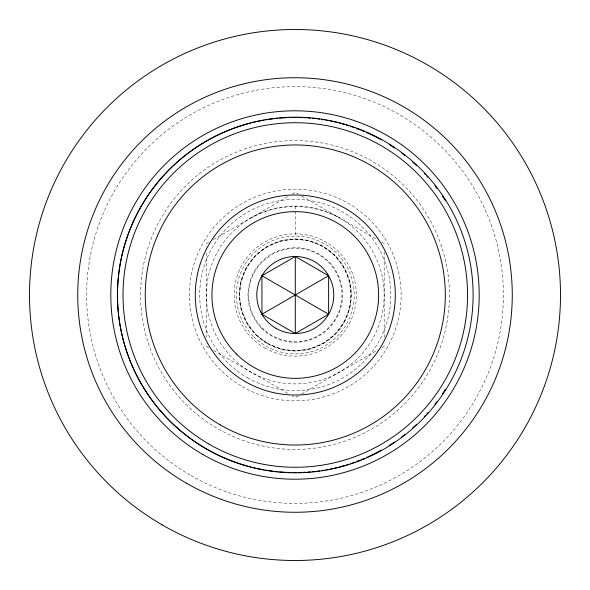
<?xml version="1.0" encoding="UTF-8"?>
<svg xmlns="http://www.w3.org/2000/svg" width="590" height="590" viewBox="0 0 590 590"><rect width="100%" height="100%" fill="white"/><g stroke="black" fill="none" stroke-linecap="round" stroke-linejoin="round"><path stroke-width="0.44" stroke-dasharray="2.95 2.21" d="M208.742 242.284L206.36 243.663L206.36 246.414M213.506 239.54L288.923 195.998M292.094 194.162L295.273 192.333L298.444 194.162M298.444 395.824L295.273 397.653L292.094 395.824M301.623 393.987L377.829 349.988M381.796 347.694L384.178 346.323L384.178 344.486M250.816 217.998A88.906 88.906 0 0 1 384.178 294.993A88.906 88.906 0 0 1 250.816 371.988A88.906 88.906 0 0 1 250.816 217.998C278.561 202.776 311.977 202.776 339.722 217.998M301.623 195.998L377.829 239.997M381.796 242.284L384.178 243.663L384.178 245.492M208.742 347.694L206.36 346.323L206.36 343.572M213.506 350.445L288.923 393.987M384.178 251.908L384.178 338.07M295.273 206.087L295.273 236.155M206.36 252.83L206.36 337.156M240.956 281.364L239.282 295.892L241.421 310.355L247.232 323.77L256.311 335.231L268.052 343.948L281.651 349.324L296.173 351.006L310.642 348.867L324.058 343.056L335.518 333.969L344.236 322.229L349.612 308.636L351.293 294.108L349.155 279.645L343.343 266.23L334.257 254.769L322.516 246.052L308.924 240.676L294.395 238.994L279.933 241.133L266.51 246.945L255.057 256.031L246.34 267.772L240.956 281.364M253.634 336.647A58.904 58.904 0 0 0 352.178 310.244A58.904 58.904 0 0 0 280.044 238.109A58.904 58.904 0 0 0 253.634 336.647M261.827 328.431A47.296 47.296 0 0 0 340.954 307.235A47.296 47.296 0 0 0 283.03 249.312A47.296 47.296 0 0 0 261.827 328.431M185.813 404.187A154.41 154.41 0 0 0 444.152 334.965A154.41 154.41 0 0 0 255.035 145.848A154.41 154.41 0 0 0 185.813 404.187M190.806 475.466A208.381 208.381 0 0 0 503.381 295A208.381 208.381 0 0 0 190.806 114.534A208.381 208.381 0 0 0 190.806 475.466M242.357 386.671A105.853 105.853 0 0 0 401.141 295A105.853 105.853 0 0 0 242.357 203.329A105.853 105.853 0 0 0 242.357 386.671M267.499 343.122A55.571 55.571 0 0 0 350.851 295A55.571 55.571 0 0 0 267.499 246.878A55.571 55.571 0 0 0 267.499 343.122M265.404 330.865A46.676 46.676 0 0 0 341.271 302.921A46.676 46.676 0 0 0 279.136 251.193A46.676 46.676 0 0 0 265.404 330.865M256.296 335.223A56.013 56.013 0 0 0 349.597 308.629A56.013 56.013 0 0 0 279.918 241.126A56.013 56.013 0 0 0 256.296 335.223M264.726 347.938A61.124 61.124 0 0 0 356.412 295A61.124 61.124 0 0 0 264.726 242.062A61.124 61.124 0 0 0 264.726 347.938M247.498 377.77A95.573 95.573 0 0 0 390.86 295A95.573 95.573 0 0 0 247.498 212.23A95.573 95.573 0 0 0 247.498 377.77"/><path stroke-width="0.89" d="M261.945 275.751L295.288 256.502L328.623 275.751L328.623 314.249L295.288 333.498L261.945 314.249L261.945 275.751L328.623 314.249M261.945 314.249L328.623 275.751M295.288 256.502L295.288 333.498M445.479 389.194A177.531 177.531 0 0 1 442.515 393.781M437.227 401.244A177.531 177.531 0 0 1 435 404.157M427.986 412.602A177.531 177.531 0 0 1 426.776 413.966M425.545 415.308A177.531 177.531 0 0 1 424.306 416.636M416.636 424.306A177.531 177.531 0 0 1 412.602 427.986M404.88 434.439A177.531 177.531 0 0 1 401.244 437.227M394.533 441.999A177.531 177.531 0 0 1 389.194 445.479M381.413 450.082A177.531 177.531 0 0 1 366.729 457.39M364.207 458.482A177.531 177.531 0 0 1 360.815 459.875M359.111 460.547A177.531 177.531 0 0 1 356.537 461.52M354.819 462.147A177.531 177.531 0 0 1 350.504 463.629M348.771 464.19A177.531 177.531 0 0 1 346.168 464.994M344.427 465.51A177.531 177.531 0 0 1 341.817 466.248M340.946 466.483A177.531 177.531 0 0 1 339.206 466.941M337.451 467.383A177.531 177.531 0 0 1 334.803 468.01M333.026 468.408A177.531 177.531 0 0 1 330.356 468.976M328.564 469.33A177.531 177.531 0 0 1 325.864 469.824M324.065 470.134A177.531 177.531 0 0 1 321.351 470.562M319.537 470.827A177.531 177.531 0 0 1 317.715 471.071M314.986 471.403A177.531 177.531 0 0 1 312.257 471.69M310.436 471.86A177.531 177.531 0 0 1 307.7 472.074M305.878 472.199A177.531 177.531 0 0 1 303.149 472.339M301.335 472.413A177.531 177.531 0 0 1 298.614 472.494M296.807 472.524A177.531 177.531 0 0 1 293.193 472.524M291.386 472.494A177.531 177.531 0 0 1 288.665 472.413M286.851 472.339A177.531 177.531 0 0 1 279.564 471.86M277.743 471.69A177.531 177.531 0 0 1 275.014 471.403M273.192 471.181A177.531 177.531 0 0 1 265.935 470.134M264.136 469.824A177.531 177.531 0 0 1 256.975 468.408M255.197 468.01A177.531 177.531 0 0 1 252.55 467.383M250.794 466.941A177.531 177.531 0 0 1 250.794 123.059M252.55 122.617A177.531 177.531 0 0 1 255.197 121.99M256.975 121.592A177.531 177.531 0 0 1 264.136 120.176M265.935 119.866A177.531 177.531 0 0 1 273.192 118.819M275.014 118.597A177.531 177.531 0 0 1 277.743 118.31M279.564 118.14A177.531 177.531 0 0 1 286.851 117.661M288.665 117.587A177.531 177.531 0 0 1 291.386 117.506M293.193 117.476A177.531 177.531 0 0 1 296.807 117.476M298.614 117.506A177.531 177.531 0 0 1 301.335 117.587M303.149 117.661A177.531 177.531 0 0 1 305.878 117.801M307.7 117.926A177.531 177.531 0 0 1 310.436 118.14M312.257 118.31A177.531 177.531 0 0 1 314.986 118.597M317.715 118.929A177.531 177.531 0 0 1 319.537 119.173M321.351 119.438A177.531 177.531 0 0 1 324.065 119.866M325.864 120.176A177.531 177.531 0 0 1 328.564 120.67M330.356 121.024A177.531 177.531 0 0 1 333.026 121.592M334.803 121.99A177.531 177.531 0 0 1 337.451 122.617M339.206 123.059A177.531 177.531 0 0 1 340.946 123.516M341.817 123.753A177.531 177.531 0 0 1 344.427 124.49M346.168 125.006A177.531 177.531 0 0 1 348.771 125.81M350.504 126.371A177.531 177.531 0 0 1 354.819 127.853M356.537 128.48A177.531 177.531 0 0 1 359.111 129.453M360.815 130.125A177.531 177.531 0 0 1 364.207 131.518M366.729 132.61A177.531 177.531 0 0 1 381.413 139.918M389.194 144.521A177.531 177.531 0 0 1 394.533 148.002M401.244 152.773A177.531 177.531 0 0 1 404.88 155.561M412.602 162.014A177.531 177.531 0 0 1 416.636 165.694M424.306 173.364A177.531 177.531 0 0 1 425.545 174.692M426.776 176.034A177.531 177.531 0 0 1 427.986 177.398M435 185.843A177.531 177.531 0 0 1 437.227 188.756M442.515 196.219A177.531 177.531 0 0 1 445.479 200.806M202.901 454.521A184.198 184.198 0 0 0 479.198 295A184.198 184.198 0 0 0 202.901 135.479A184.198 184.198 0 0 0 202.901 454.521M162.25 524.93A265.5 265.5 0 0 0 560.5 295A265.5 265.5 0 0 0 162.25 65.07A265.5 265.5 0 0 0 162.25 524.93M186.366 483.158A217.268 217.268 0 0 0 512.268 295A217.268 217.268 0 0 0 186.366 106.842A217.268 217.268 0 0 0 186.366 483.158M245.278 381.619A100.02 100.02 0 0 0 395.307 295A100.02 100.02 0 0 0 245.278 208.381A100.02 100.02 0 0 0 245.278 381.619M236.347 353.941A83.352 83.352 0 0 0 375.793 316.572A83.352 83.352 0 0 0 273.716 214.487A83.352 83.352 0 0 0 236.347 353.941M276.039 328.342A38.498 38.498 0 0 0 333.785 295A38.498 38.498 0 0 0 276.039 261.658A38.498 38.498 0 0 0 276.039 328.342M209.155 444.182A172.258 172.258 0 0 0 467.546 295A172.258 172.258 0 0 0 209.155 145.819A172.258 172.258 0 0 0 209.155 444.182M169.551 420.736A177.819 177.819 0 0 0 467.044 341.02A177.819 177.819 0 0 0 249.26 123.244A177.819 177.819 0 0 0 169.551 420.736M220.269 424.933A150.03 150.03 0 0 0 445.317 295A150.03 150.03 0 0 0 220.269 165.067A150.03 150.03 0 0 0 220.269 424.933"/></g></svg>
